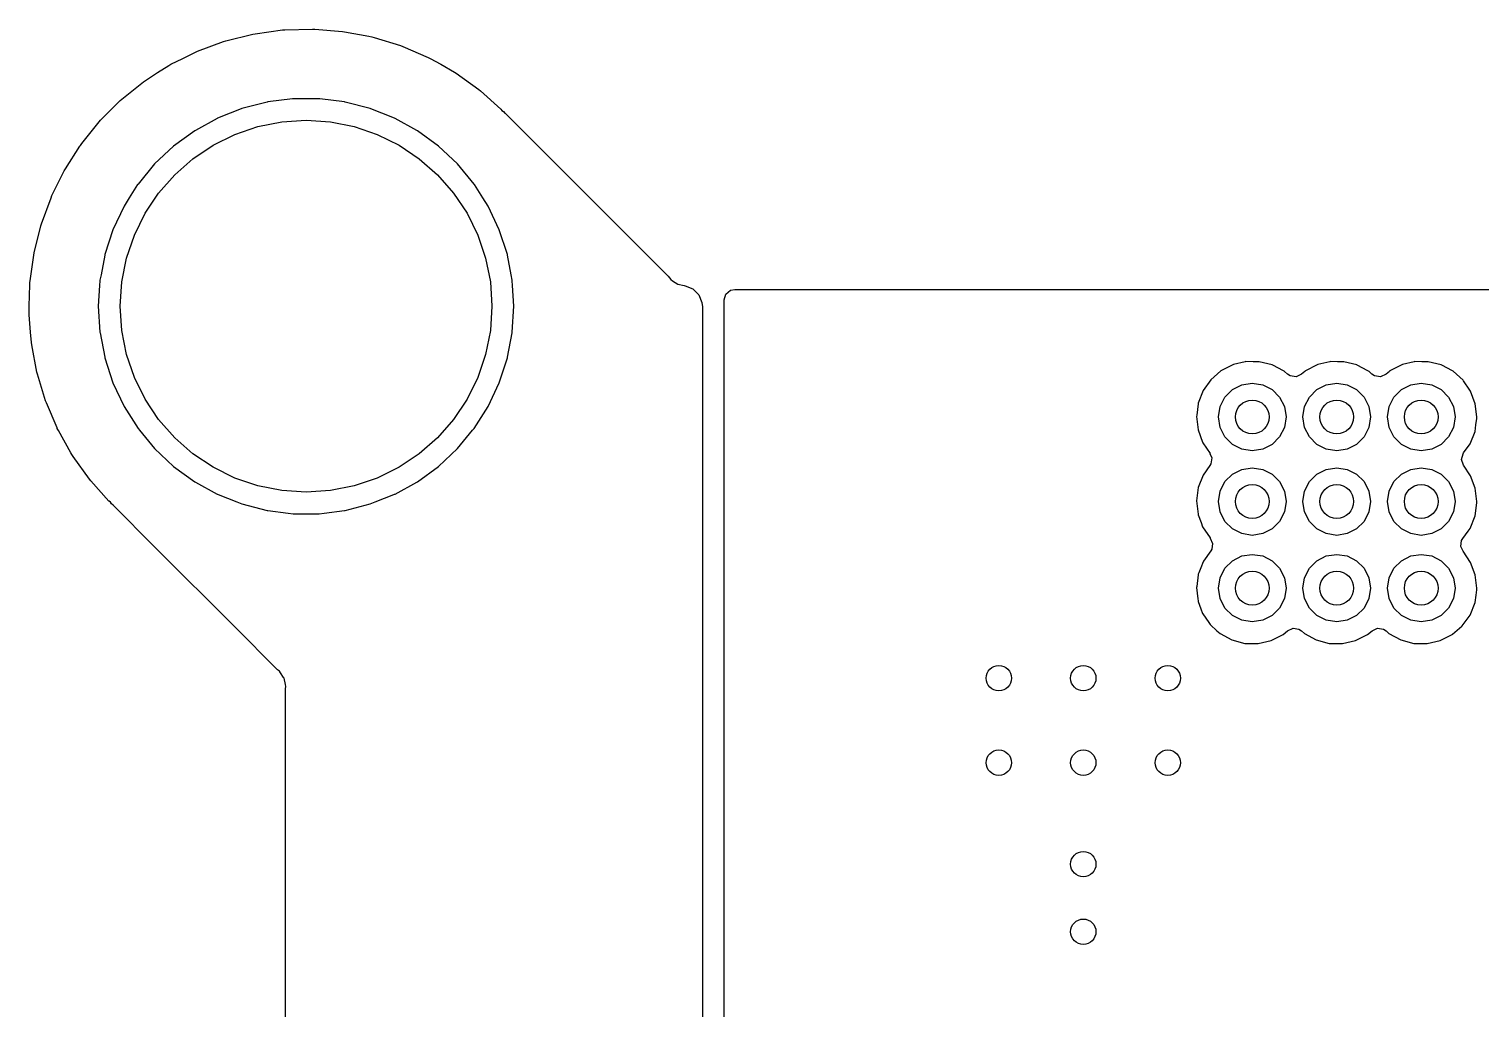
# Model space of a CAD drawing. Extents: x 0.99 to 4.24, y -7.27 to -4.02.
# Drawn here: x 1.072 to 1.748, y -4.481 to -4.024 of the extents above; entities that cross this region are included whole.
import ezdxf

# ---------------------------------------------------------------- set-up
doc = ezdxf.new("R2010")
doc.units = 0
doc.header["$MEASUREMENT"] = 0
doc.layers.add('BLACK', color=7, linetype='CONTINUOUS')

msp = doc.modelspace()

# ---------------------------------------------------------------- linework, layer by layer
at = {"layer": 'BLACK', "linetype": 'CONTINUOUS'}
for p, q in [((1.17698, -4.02661), (1.18977, -4.02487)), ((1.18977, -4.02487), (1.19084, -4.02478)), ((1.19084, -4.02478), (1.20375, -4.02443)), ((1.20375, -4.02443), (1.20482, -4.02446)), ((1.20482, -4.02446), (1.21769, -4.02551)), ((1.21769, -4.02551), (1.21876, -4.02565)), ((1.21876, -4.02565), (1.22997, -4.02781)), ((1.15025, -4.0347), (1.16236, -4.03024)), ((1.16236, -4.03024), (1.1634, -4.02993)), ((1.1634, -4.02993), (1.17592, -4.02681)), ((1.17592, -4.02681), (1.17698, -4.02661)), ((1.22997, -4.02781), (1.23143, -4.02809)), ((1.23143, -4.02809), (1.23248, -4.02835)), ((1.23248, -4.02835), (1.24482, -4.03213)), ((1.24482, -4.03213), (1.24583, -4.03251)), ((1.24583, -4.03251), (1.25769, -4.03761)), ((1.1377, -4.04086), (1.14328, -4.03809)), ((1.14328, -4.03809), (1.14926, -4.03512)), ((1.14926, -4.03512), (1.15025, -4.0347)), ((1.25769, -4.03761), (1.25865, -4.03809)), ((1.25865, -4.03809), (1.26355, -4.04086)), ((1.12588, -4.04834), (1.13157, -4.0447)), ((1.13157, -4.0447), (1.13676, -4.04139)), ((1.13676, -4.04139), (1.1377, -4.04086)), ((1.26355, -4.04086), (1.26989, -4.04444)), ((1.26989, -4.04444), (1.2708, -4.04502)), ((1.2708, -4.04502), (1.28128, -4.05255)), ((1.11495, -4.05705), (1.12501, -4.04897)), ((1.12501, -4.04897), (1.12588, -4.04834)), ((1.28128, -4.05255), (1.28212, -4.05322)), ((1.10502, -4.0669), (1.11414, -4.05777)), ((1.11414, -4.05777), (1.11495, -4.05705)), ((1.18264, -4.05843), (1.17087, -4.06146)), ((1.18295, -4.05839), (1.18264, -4.05843)), ((1.1944, -4.05695), (1.18295, -4.05839)), ((1.18295, -4.05839), (1.18295, -4.05839)), ((1.19471, -4.05691), (1.1944, -4.05695)), ((1.20687, -4.05691), (1.19471, -4.05691)), ((1.20718, -4.05695), (1.20687, -4.05691)), ((1.21862, -4.05839), (1.20718, -4.05695)), ((1.21893, -4.05843), (1.21862, -4.05839)), ((1.21862, -4.05839), (1.21862, -4.05839)), ((1.23071, -4.06146), (1.21893, -4.05843)), ((1.28212, -4.05322), (1.29155, -4.06168)), ((1.15929, -4.06608), (1.14918, -4.07164)), ((1.15956, -4.06593), (1.15929, -4.06608)), ((1.15929, -4.06608), (1.15929, -4.06608)), ((1.16547, -4.06359), (1.15956, -4.06593)), ((1.17058, -4.06157), (1.16547, -4.06359)), ((1.17087, -4.06146), (1.17058, -4.06157)), ((1.17058, -4.06157), (1.17058, -4.06157)), ((1.231, -4.06157), (1.23071, -4.06146)), ((1.23611, -4.06359), (1.231, -4.06157)), ((1.231, -4.06157), (1.231, -4.06157)), ((1.24201, -4.06593), (1.23611, -4.06359)), ((1.24229, -4.06608), (1.24201, -4.06593)), ((1.25239, -4.07164), (1.24229, -4.06608)), ((1.24229, -4.06608), (1.24229, -4.06608)), ((1.29155, -4.06168), (1.29199, -4.06234)), ((1.29199, -4.06234), (1.2928, -4.06289)), ((1.2928, -4.06289), (1.29348, -4.06356)), ((1.29348, -4.06356), (1.29352, -4.06359)), ((1.29352, -4.06359), (1.36948, -4.13955)), ((1.09621, -4.07776), (1.1043, -4.0677)), ((1.1043, -4.0677), (1.10502, -4.0669)), ((1.14891, -4.07179), (1.13907, -4.07894)), ((1.14918, -4.07164), (1.14891, -4.07179)), ((1.16764, -4.07352), (1.17837, -4.06988)), ((1.17837, -4.06988), (1.18948, -4.06767)), ((1.18948, -4.06767), (1.20079, -4.06693)), ((1.20079, -4.06693), (1.21209, -4.06767)), ((1.21209, -4.06767), (1.2232, -4.06988)), ((1.2232, -4.06988), (1.23393, -4.07352)), ((1.25267, -4.07179), (1.25239, -4.07164)), ((1.26251, -4.07894), (1.25267, -4.07179)), ((1.08863, -4.08951), (1.09539, -4.07894)), ((1.09539, -4.07894), (1.09558, -4.07864)), ((1.09558, -4.07864), (1.09621, -4.07776)), ((1.13907, -4.07894), (1.13021, -4.08726)), ((1.14806, -4.08483), (1.15748, -4.07853)), ((1.15748, -4.07853), (1.16764, -4.07352)), ((1.23393, -4.07352), (1.24409, -4.07853)), ((1.24409, -4.07853), (1.25351, -4.08483)), ((1.27137, -4.08726), (1.26251, -4.07894)), ((1.13954, -4.0923), (1.14806, -4.08483)), ((1.25351, -4.08483), (1.26203, -4.0923)), ((1.08237, -4.10202), (1.0881, -4.09045)), ((1.0881, -4.09045), (1.08863, -4.08951)), ((1.13021, -4.08726), (1.12245, -4.09663)), ((1.13207, -4.10082), (1.13954, -4.0923)), ((1.26203, -4.0923), (1.2695, -4.10082)), ((1.27912, -4.09663), (1.27137, -4.08726)), ((1.12229, -4.0969), (1.11841, -4.10301)), ((1.12245, -4.09663), (1.12229, -4.0969)), ((1.27929, -4.0969), (1.27912, -4.09663)), ((1.28317, -4.10301), (1.27929, -4.0969)), ((1.07749, -4.11512), (1.08194, -4.10301)), ((1.08194, -4.10301), (1.08237, -4.10202)), ((1.11594, -4.1069), (1.11076, -4.1179)), ((1.11841, -4.10301), (1.11594, -4.1069)), ((1.12578, -4.11024), (1.13207, -4.10082)), ((1.2695, -4.10082), (1.2758, -4.11024)), ((1.28564, -4.1069), (1.28317, -4.10301)), ((1.29081, -4.1179), (1.28564, -4.1069)), ((1.12077, -4.1204), (1.12578, -4.11024)), ((1.2758, -4.11024), (1.28081, -4.1204)), ((1.07406, -4.12868), (1.07717, -4.11615)), ((1.07717, -4.11615), (1.07749, -4.11512)), ((1.11076, -4.1179), (1.107, -4.12946)), ((1.11712, -4.13113), (1.12077, -4.1204)), ((1.28081, -4.1204), (1.28445, -4.13113)), ((1.29457, -4.12946), (1.29081, -4.1179)), ((1.07222, -4.14172), (1.07385, -4.12974)), ((1.07385, -4.12974), (1.07406, -4.12868)), ((1.10695, -4.12977), (1.10521, -4.13888)), ((1.107, -4.12946), (1.10695, -4.12977)), ((1.10695, -4.12977), (1.10695, -4.12977)), ((1.11491, -4.14224), (1.11712, -4.13113)), ((1.28445, -4.13113), (1.28666, -4.14224)), ((1.29463, -4.12977), (1.29457, -4.12946)), ((1.29637, -4.13888), (1.29463, -4.12977)), ((1.29463, -4.12977), (1.29463, -4.12977)), ((1.10521, -4.13888), (1.10473, -4.14141)), ((1.29685, -4.14141), (1.29637, -4.13888)), ((1.36948, -4.13955), (1.36951, -4.13959)), ((1.36951, -4.13959), (1.37018, -4.14027)), ((1.37018, -4.14027), (1.37073, -4.14108)), ((1.07176, -4.15354), (1.07202, -4.1436)), ((1.07202, -4.1436), (1.07211, -4.14252)), ((1.07211, -4.14252), (1.07222, -4.14172)), ((1.10457, -4.14388), (1.10396, -4.15354)), ((1.10471, -4.14172), (1.10457, -4.14388)), ((1.10473, -4.14141), (1.10471, -4.14172)), ((1.10471, -4.14172), (1.10471, -4.14172)), ((1.11417, -4.15354), (1.11491, -4.14224)), ((1.28666, -4.14224), (1.2874, -4.15354)), ((1.29687, -4.14172), (1.29685, -4.14141)), ((1.297, -4.14388), (1.29687, -4.14172)), ((1.29687, -4.14172), (1.29687, -4.14172)), ((1.29761, -4.15354), (1.297, -4.14388)), ((1.37073, -4.14108), (1.37157, -4.14164)), ((1.37157, -4.14164), (1.37157, -4.14164)), ((1.37157, -4.14164), (1.37404, -4.1433)), ((1.37404, -4.1433), (1.37697, -4.14388)), ((1.37697, -4.14388), (1.37697, -4.14388)), ((1.37697, -4.14388), (1.37744, -4.14397)), ((1.37744, -4.14397), (1.38103, -4.14546)), ((1.38103, -4.14546), (1.38377, -4.14821)), ((1.39646, -4.14795), (1.39857, -4.14612)), ((1.39857, -4.14612), (1.40063, -4.14567)), ((1.40063, -4.14567), (2.92417, -4.14567)), ((1.07167, -4.1565), (1.07175, -4.15386)), ((1.07175, -4.15386), (1.07176, -4.15354)), ((1.10396, -4.15354), (1.10473, -4.16568)), ((1.11491, -4.16485), (1.11417, -4.15354)), ((1.2874, -4.15354), (1.28666, -4.16485)), ((1.29685, -4.16568), (1.29761, -4.15354)), ((1.38377, -4.14821), (1.38526, -4.1518)), ((1.38526, -4.1518), (1.38545, -4.15374)), ((1.38545, -4.15374), (1.38545, -4.51472)), ((1.39567, -4.15063), (1.39646, -4.14795)), ((1.39567, -4.51472), (1.39567, -4.15063)), ((1.0717, -4.15758), (1.07167, -4.1565)), ((1.07236, -4.16568), (1.0717, -4.15758)), ((1.07275, -4.17044), (1.07236, -4.16568)), ((1.10473, -4.16568), (1.10478, -4.16599)), ((1.10478, -4.16599), (1.10695, -4.17732)), ((1.11712, -4.17596), (1.11491, -4.16485)), ((1.28666, -4.16485), (1.28445, -4.17596)), ((1.29463, -4.17732), (1.29679, -4.16599)), ((1.29679, -4.16599), (1.29685, -4.16568)), ((1.0729, -4.17151), (1.07275, -4.17044)), ((1.07533, -4.18419), (1.0729, -4.17151)), ((1.10695, -4.17732), (1.10695, -4.17732)), ((1.10695, -4.17732), (1.107, -4.17762)), ((1.107, -4.17762), (1.11076, -4.18919)), ((1.12077, -4.18669), (1.11712, -4.17596)), ((1.28445, -4.17596), (1.28081, -4.18669)), ((1.29081, -4.18919), (1.29457, -4.17762)), ((1.29457, -4.17762), (1.29463, -4.17732)), ((1.29463, -4.17732), (1.29463, -4.17732)), ((1.63268, -4.1808), (1.62714, -4.18366)), ((1.63297, -4.18073), (1.63268, -4.1808)), ((1.63846, -4.17941), (1.63297, -4.18073)), ((1.63297, -4.18073), (1.63297, -4.18073)), ((1.63875, -4.17934), (1.63846, -4.17941)), ((1.63846, -4.17941), (1.63846, -4.17941)), ((1.64209, -4.17936), (1.63875, -4.17934)), ((1.64469, -4.17937), (1.64209, -4.17936)), ((1.64499, -4.17937), (1.64469, -4.17937)), ((1.64469, -4.17937), (1.64469, -4.17937)), ((1.65103, -4.18089), (1.64499, -4.17937)), ((1.6513, -4.18103), (1.65103, -4.18089)), ((1.65626, -4.18366), (1.6513, -4.18103)), ((1.6513, -4.18103), (1.6513, -4.18103)), ((1.67205, -4.1808), (1.66651, -4.18366)), ((1.67234, -4.18073), (1.67205, -4.1808)), ((1.67783, -4.17941), (1.67234, -4.18073)), ((1.67234, -4.18073), (1.67234, -4.18073)), ((1.67812, -4.17934), (1.67783, -4.17941)), ((1.67783, -4.17941), (1.67783, -4.17941)), ((1.68146, -4.17936), (1.67812, -4.17934)), ((1.68406, -4.17937), (1.68146, -4.17936)), ((1.68436, -4.17937), (1.68406, -4.17937)), ((1.68406, -4.17937), (1.68406, -4.17937)), ((1.6904, -4.18089), (1.68436, -4.17937)), ((1.69067, -4.18103), (1.6904, -4.18089)), ((1.69563, -4.18366), (1.69067, -4.18103)), ((1.69067, -4.18103), (1.69067, -4.18103)), ((1.71142, -4.1808), (1.70588, -4.18366)), ((1.71171, -4.18073), (1.71142, -4.1808)), ((1.71172, -4.18073), (1.71171, -4.18073)), ((1.7172, -4.17941), (1.71172, -4.18073)), ((1.71749, -4.17934), (1.7172, -4.17941)), ((1.7172, -4.17941), (1.7172, -4.17941)), ((1.72083, -4.17936), (1.71749, -4.17934)), ((1.72343, -4.17937), (1.72083, -4.17936)), ((1.72373, -4.17937), (1.72343, -4.17937)), ((1.72343, -4.17937), (1.72343, -4.17937)), ((1.72977, -4.18089), (1.72373, -4.17937)), ((1.73004, -4.18103), (1.72977, -4.18089)), ((1.735, -4.18366), (1.73004, -4.18103)), ((1.73004, -4.18103), (1.73004, -4.18103)), ((1.07559, -4.18523), (1.07533, -4.18419)), ((1.07938, -4.19757), (1.07559, -4.18523)), ((1.12578, -4.19685), (1.12077, -4.18669)), ((1.28081, -4.18669), (1.2758, -4.19685)), ((1.62244, -4.18776), (1.61886, -4.19286)), ((1.62714, -4.18366), (1.62244, -4.18776)), ((1.65655, -4.18381), (1.65626, -4.18366)), ((1.65677, -4.18401), (1.65655, -4.18381)), ((1.65812, -4.18522), (1.65677, -4.18401)), ((1.65677, -4.18401), (1.65677, -4.18401)), ((1.65938, -4.18603), (1.65812, -4.18522)), ((1.66215, -4.18642), (1.65938, -4.18603)), ((1.66468, -4.18525), (1.66215, -4.18642)), ((1.66629, -4.18386), (1.66468, -4.18525)), ((1.66651, -4.18366), (1.66629, -4.18386)), ((1.69592, -4.18381), (1.69563, -4.18366)), ((1.69614, -4.18401), (1.69592, -4.18381)), ((1.69749, -4.18522), (1.69614, -4.18401)), ((1.69614, -4.18401), (1.69614, -4.18401)), ((1.69875, -4.18603), (1.69749, -4.18522)), ((1.70152, -4.18642), (1.69875, -4.18603)), ((1.70406, -4.18525), (1.70152, -4.18642)), ((1.70566, -4.18386), (1.70406, -4.18525)), ((1.70588, -4.18366), (1.70566, -4.18386)), ((1.73529, -4.18381), (1.735, -4.18366)), ((1.73994, -4.18796), (1.73529, -4.18381)), ((1.74011, -4.18821), (1.73994, -4.18796)), ((1.74314, -4.19262), (1.74011, -4.18821)), ((1.74011, -4.18821), (1.74011, -4.18821)), ((1.11076, -4.18919), (1.11594, -4.20019)), ((1.28564, -4.20019), (1.29081, -4.18919)), ((1.61886, -4.19286), (1.61659, -4.19867)), ((1.62899, -4.19587), (1.63248, -4.19239)), ((1.63248, -4.19239), (1.63687, -4.19015)), ((1.63687, -4.19015), (1.64173, -4.18938)), ((1.64173, -4.18938), (1.6466, -4.19015)), ((1.6466, -4.19015), (1.65099, -4.19239)), ((1.65099, -4.19239), (1.65447, -4.19587)), ((1.66836, -4.19587), (1.67185, -4.19239)), ((1.67185, -4.19239), (1.67624, -4.19015)), ((1.67624, -4.19015), (1.6811, -4.18938)), ((1.6811, -4.18938), (1.68597, -4.19015)), ((1.68597, -4.19015), (1.69036, -4.19239)), ((1.69036, -4.19239), (1.69384, -4.19587)), ((1.70773, -4.19587), (1.71122, -4.19239)), ((1.71122, -4.19239), (1.71561, -4.19015)), ((1.71561, -4.19015), (1.72047, -4.18938)), ((1.72047, -4.18938), (1.72534, -4.19015)), ((1.72534, -4.19015), (1.72973, -4.19239)), ((1.72973, -4.19239), (1.73321, -4.19587)), ((1.74348, -4.1931), (1.74314, -4.19262)), ((1.74568, -4.19894), (1.74348, -4.1931)), ((1.07975, -4.19858), (1.07938, -4.19757)), ((1.08474, -4.21019), (1.07975, -4.19858)), ((1.11594, -4.20019), (1.12245, -4.21046)), ((1.13207, -4.20627), (1.12578, -4.19685)), ((1.2758, -4.19685), (1.2695, -4.20627)), ((1.27912, -4.21046), (1.28564, -4.20019)), ((1.61655, -4.19897), (1.61585, -4.20431)), ((1.61659, -4.19867), (1.61655, -4.19897)), ((1.61655, -4.19897), (1.61655, -4.19897)), ((1.62598, -4.20513), (1.62675, -4.20026)), ((1.62675, -4.20026), (1.62899, -4.19587)), ((1.65447, -4.19587), (1.65671, -4.20026)), ((1.65671, -4.20026), (1.65748, -4.20513)), ((1.66535, -4.20513), (1.66613, -4.20026)), ((1.66613, -4.20026), (1.66836, -4.19587)), ((1.69384, -4.19587), (1.69608, -4.20026)), ((1.69608, -4.20026), (1.69685, -4.20513)), ((1.70472, -4.20513), (1.7055, -4.20026)), ((1.7055, -4.20026), (1.70773, -4.19587)), ((1.73321, -4.19587), (1.73545, -4.20026)), ((1.73545, -4.20026), (1.73622, -4.20513)), ((1.74643, -4.20513), (1.74568, -4.19894)), ((1.13954, -4.21479), (1.13207, -4.20627)), ((1.2695, -4.20627), (1.26203, -4.21479)), ((1.61585, -4.20431), (1.61578, -4.20486)), ((1.61578, -4.20486), (1.61646, -4.21105)), ((1.62675, -4.20999), (1.62598, -4.20513)), ((1.65748, -4.20513), (1.65671, -4.20999)), ((1.66613, -4.20999), (1.66535, -4.20513)), ((1.69685, -4.20513), (1.69608, -4.20999)), ((1.7055, -4.20999), (1.70472, -4.20513)), ((1.73622, -4.20513), (1.73545, -4.20999)), ((1.74598, -4.20879), (1.7464, -4.20583)), ((1.7464, -4.20583), (1.74642, -4.20567)), ((1.7464, -4.20583), (1.7464, -4.20583)), ((1.74642, -4.20567), (1.74643, -4.20541)), ((1.74643, -4.20529), (1.74643, -4.20513)), ((1.74643, -4.20541), (1.74643, -4.20529)), ((1.74643, -4.20529), (1.74643, -4.20529)), ((1.08485, -4.21044), (1.08474, -4.21019)), ((1.08533, -4.21141), (1.08485, -4.21044)), ((1.09122, -4.22183), (1.08533, -4.21141)), ((1.12245, -4.21046), (1.12265, -4.2107)), ((1.12265, -4.2107), (1.12265, -4.2107)), ((1.12265, -4.2107), (1.12318, -4.21133)), ((1.12318, -4.21133), (1.13021, -4.21982)), ((1.14806, -4.22226), (1.13954, -4.21479)), ((1.26203, -4.21479), (1.25351, -4.22226)), ((1.27137, -4.21982), (1.2784, -4.21133)), ((1.2784, -4.21133), (1.27892, -4.2107)), ((1.27892, -4.2107), (1.27912, -4.21046)), ((1.27892, -4.2107), (1.27892, -4.2107)), ((1.61646, -4.21105), (1.6186, -4.21691)), ((1.62899, -4.21438), (1.62675, -4.20999)), ((1.63248, -4.21787), (1.62899, -4.21438)), ((1.65447, -4.21438), (1.65099, -4.21787)), ((1.65671, -4.20999), (1.65447, -4.21438)), ((1.66836, -4.21438), (1.66613, -4.20999)), ((1.67185, -4.21787), (1.66836, -4.21438)), ((1.69384, -4.21438), (1.69036, -4.21787)), ((1.69608, -4.20999), (1.69384, -4.21438)), ((1.70773, -4.21438), (1.7055, -4.20999)), ((1.71122, -4.21787), (1.70773, -4.21438)), ((1.73321, -4.21438), (1.72973, -4.21787)), ((1.73545, -4.20999), (1.73321, -4.21438)), ((1.74322, -4.21763), (1.74554, -4.21185)), ((1.74554, -4.21185), (1.74598, -4.20879)), ((1.09168, -4.22264), (1.09122, -4.22183)), ((1.13021, -4.21982), (1.13907, -4.22815)), ((1.26251, -4.22815), (1.27137, -4.21982)), ((1.6186, -4.21691), (1.61877, -4.21716)), ((1.61877, -4.21716), (1.61877, -4.21716)), ((1.61877, -4.21716), (1.62208, -4.22209)), ((1.62208, -4.22209), (1.62197, -4.22216)), ((1.62197, -4.22216), (1.62288, -4.22416)), ((1.63687, -4.2201), (1.63248, -4.21787)), ((1.64173, -4.22088), (1.63687, -4.2201)), ((1.6466, -4.2201), (1.64173, -4.22088)), ((1.65099, -4.21787), (1.6466, -4.2201)), ((1.67624, -4.2201), (1.67185, -4.21787)), ((1.6811, -4.22088), (1.67624, -4.2201)), ((1.68597, -4.2201), (1.6811, -4.22088)), ((1.69036, -4.21787), (1.68597, -4.2201)), ((1.71561, -4.2201), (1.71122, -4.21787)), ((1.72047, -4.22088), (1.71561, -4.2201)), ((1.72534, -4.2201), (1.72047, -4.22088)), ((1.72973, -4.21787), (1.72534, -4.2201)), ((1.73924, -4.22492), (1.73995, -4.22222)), ((1.73995, -4.22222), (1.74017, -4.22187)), ((1.74017, -4.22187), (1.74322, -4.21763)), ((1.09226, -4.22355), (1.09168, -4.22264)), ((1.09979, -4.23403), (1.09226, -4.22355)), ((1.13907, -4.22815), (1.14891, -4.2353)), ((1.15748, -4.22855), (1.14806, -4.22226)), ((1.16764, -4.23356), (1.15748, -4.22855)), ((1.24409, -4.22855), (1.23393, -4.23356)), ((1.25351, -4.22226), (1.24409, -4.22855)), ((1.25267, -4.2353), (1.26251, -4.22815)), ((1.62203, -4.22771), (1.61886, -4.23223)), ((1.62248, -4.22693), (1.62203, -4.22771)), ((1.62288, -4.22416), (1.62248, -4.22693)), ((1.63687, -4.22952), (1.64173, -4.22875)), ((1.64173, -4.22875), (1.6466, -4.22952)), ((1.67624, -4.22952), (1.6811, -4.22875)), ((1.6811, -4.22875), (1.68597, -4.22952)), ((1.71561, -4.22952), (1.72047, -4.22875)), ((1.72047, -4.22875), (1.72534, -4.22952)), ((1.74011, -4.22758), (1.73924, -4.22492)), ((1.74348, -4.23247), (1.74011, -4.22758)), ((1.10047, -4.23487), (1.09979, -4.23403)), ((1.10893, -4.24431), (1.10047, -4.23487)), ((1.14891, -4.2353), (1.14918, -4.23545)), ((1.14918, -4.23545), (1.15929, -4.241)), ((1.17837, -4.23721), (1.16764, -4.23356)), ((1.23393, -4.23356), (1.2232, -4.23721)), ((1.24229, -4.241), (1.25239, -4.23545)), ((1.25239, -4.23545), (1.25267, -4.2353)), ((1.61886, -4.23223), (1.61659, -4.23804)), ((1.62675, -4.23963), (1.62899, -4.23524)), ((1.62899, -4.23524), (1.63248, -4.23176)), ((1.63248, -4.23176), (1.63687, -4.22952)), ((1.6466, -4.22952), (1.65099, -4.23176)), ((1.65099, -4.23176), (1.65447, -4.23524)), ((1.65447, -4.23524), (1.65671, -4.23963)), ((1.66613, -4.23963), (1.66836, -4.23524)), ((1.66836, -4.23524), (1.67185, -4.23176)), ((1.67185, -4.23176), (1.67624, -4.22952)), ((1.68597, -4.22952), (1.69036, -4.23176)), ((1.69036, -4.23176), (1.69384, -4.23524)), ((1.69384, -4.23524), (1.69608, -4.23963)), ((1.7055, -4.23963), (1.70773, -4.23524)), ((1.70773, -4.23524), (1.71122, -4.23176)), ((1.71122, -4.23176), (1.71561, -4.22952)), ((1.72534, -4.22952), (1.72973, -4.23176)), ((1.72973, -4.23176), (1.73321, -4.23524)), ((1.73321, -4.23524), (1.73545, -4.23963)), ((1.74568, -4.23831), (1.74348, -4.23247)), ((1.15929, -4.241), (1.15929, -4.241)), ((1.15929, -4.241), (1.15956, -4.24115)), ((1.15956, -4.24115), (1.15985, -4.24127)), ((1.15985, -4.24127), (1.15985, -4.24127)), ((1.15985, -4.24127), (1.16855, -4.24471)), ((1.18948, -4.23942), (1.17837, -4.23721)), ((1.20079, -4.24016), (1.18948, -4.23942)), ((1.21209, -4.23942), (1.20079, -4.24016)), ((1.2232, -4.23721), (1.21209, -4.23942)), ((1.23302, -4.24471), (1.24172, -4.24127)), ((1.24172, -4.24127), (1.24201, -4.24115)), ((1.24172, -4.24127), (1.24172, -4.24127)), ((1.24201, -4.24115), (1.24229, -4.241)), ((1.24229, -4.241), (1.24229, -4.241)), ((1.61659, -4.23804), (1.61578, -4.24423)), ((1.62598, -4.2445), (1.62675, -4.23963)), ((1.65671, -4.23963), (1.65748, -4.2445)), ((1.66535, -4.2445), (1.66613, -4.23963)), ((1.69608, -4.23963), (1.69685, -4.2445)), ((1.70472, -4.2445), (1.7055, -4.23963)), ((1.73545, -4.23963), (1.73622, -4.2445)), ((1.74643, -4.2445), (1.74568, -4.23831)), ((1.10898, -4.24426), (1.10893, -4.24431)), ((1.10908, -4.2444), (1.10898, -4.24426)), ((1.10959, -4.24474), (1.10908, -4.2444)), ((1.11013, -4.24556), (1.10959, -4.24474)), ((1.11081, -4.24624), (1.11013, -4.24556)), ((1.11084, -4.24627), (1.11081, -4.24624)), ((1.13037, -4.26581), (1.11084, -4.24627)), ((1.16855, -4.24471), (1.17087, -4.24563)), ((1.17087, -4.24563), (1.18264, -4.24865)), ((1.18264, -4.24865), (1.18295, -4.24869)), ((1.18295, -4.24869), (1.18295, -4.24869)), ((1.18295, -4.24869), (1.19241, -4.24989)), ((1.20917, -4.24989), (1.21862, -4.24869)), ((1.21862, -4.24869), (1.21893, -4.24865)), ((1.21862, -4.24869), (1.21862, -4.24869)), ((1.21893, -4.24865), (1.23071, -4.24563)), ((1.23071, -4.24563), (1.23302, -4.24471)), ((1.61578, -4.24423), (1.61646, -4.25042)), ((1.62675, -4.24936), (1.62598, -4.2445)), ((1.65748, -4.2445), (1.65671, -4.24936)), ((1.66613, -4.24936), (1.66535, -4.2445)), ((1.69685, -4.2445), (1.69608, -4.24936)), ((1.7055, -4.24936), (1.70472, -4.2445)), ((1.73622, -4.2445), (1.73545, -4.24936)), ((1.74554, -4.25122), (1.74642, -4.24504)), ((1.74642, -4.24504), (1.74643, -4.2445)), ((1.19241, -4.24989), (1.19471, -4.25018)), ((1.19471, -4.25018), (1.20687, -4.25018)), ((1.20687, -4.25018), (1.20917, -4.24989)), ((1.61646, -4.25042), (1.61656, -4.25071)), ((1.61656, -4.25071), (1.61656, -4.25071)), ((1.61656, -4.25071), (1.61789, -4.25432)), ((1.61789, -4.25432), (1.6186, -4.25628)), ((1.62899, -4.25375), (1.62675, -4.24936)), ((1.63248, -4.25724), (1.62899, -4.25375)), ((1.65447, -4.25375), (1.65099, -4.25724)), ((1.65671, -4.24936), (1.65447, -4.25375)), ((1.66836, -4.25375), (1.66613, -4.24936)), ((1.67185, -4.25724), (1.66836, -4.25375)), ((1.69384, -4.25375), (1.69036, -4.25724)), ((1.69608, -4.24936), (1.69384, -4.25375)), ((1.70773, -4.25375), (1.7055, -4.24936)), ((1.71122, -4.25724), (1.70773, -4.25375)), ((1.73321, -4.25375), (1.72973, -4.25724)), ((1.73545, -4.24936), (1.73321, -4.25375)), ((1.74322, -4.257), (1.74554, -4.25122)), ((1.6186, -4.25628), (1.62208, -4.26146)), ((1.62208, -4.26146), (1.62215, -4.26152)), ((1.62215, -4.26152), (1.62326, -4.26398)), ((1.63687, -4.25947), (1.63248, -4.25724)), ((1.64173, -4.26025), (1.63687, -4.25947)), ((1.6466, -4.25947), (1.64173, -4.26025)), ((1.65099, -4.25724), (1.6466, -4.25947)), ((1.67624, -4.25947), (1.67185, -4.25724)), ((1.6811, -4.26025), (1.67624, -4.25947)), ((1.68597, -4.25947), (1.6811, -4.26025)), ((1.69036, -4.25724), (1.68597, -4.25947)), ((1.71561, -4.25947), (1.71122, -4.25724)), ((1.72047, -4.26025), (1.71561, -4.25947)), ((1.72534, -4.25947), (1.72047, -4.26025)), ((1.72973, -4.25724), (1.72534, -4.25947)), ((1.73893, -4.2654), (1.7393, -4.26263)), ((1.7393, -4.26263), (1.7398, -4.26176)), ((1.7398, -4.26176), (1.74233, -4.25824)), ((1.74233, -4.25824), (1.74322, -4.257)), ((1.16797, -4.30341), (1.13037, -4.26581)), ((1.62241, -4.26753), (1.61903, -4.27234)), ((1.62286, -4.26674), (1.62241, -4.26753)), ((1.62326, -4.26398), (1.62286, -4.26674)), ((1.63687, -4.26987), (1.64173, -4.2691)), ((1.64173, -4.2691), (1.6466, -4.26987)), ((1.67624, -4.26987), (1.6811, -4.2691)), ((1.6811, -4.2691), (1.68597, -4.26987)), ((1.71561, -4.26987), (1.72047, -4.2691)), ((1.72047, -4.2691), (1.72534, -4.26987)), ((1.73998, -4.26766), (1.73893, -4.2654)), ((1.73994, -4.26769), (1.73998, -4.26766)), ((1.74348, -4.27283), (1.73994, -4.26769)), ((1.61774, -4.27545), (1.61687, -4.27768)), ((1.61886, -4.27259), (1.61774, -4.27545)), ((1.61903, -4.27234), (1.61886, -4.27259)), ((1.61903, -4.27234), (1.61903, -4.27234)), ((1.62675, -4.27999), (1.62899, -4.2756)), ((1.62899, -4.2756), (1.63248, -4.27211)), ((1.63248, -4.27211), (1.63687, -4.26987)), ((1.6466, -4.26987), (1.65099, -4.27211)), ((1.65099, -4.27211), (1.65447, -4.2756)), ((1.65447, -4.2756), (1.65671, -4.27999)), ((1.66613, -4.27999), (1.66836, -4.2756)), ((1.66836, -4.2756), (1.67185, -4.27211)), ((1.67185, -4.27211), (1.67624, -4.26987)), ((1.68597, -4.26987), (1.69036, -4.27211)), ((1.69036, -4.27211), (1.69384, -4.2756)), ((1.69384, -4.2756), (1.69608, -4.27999)), ((1.7055, -4.27999), (1.70773, -4.2756)), ((1.70773, -4.2756), (1.71122, -4.27211)), ((1.71122, -4.27211), (1.71561, -4.26987)), ((1.72534, -4.26987), (1.72973, -4.27211)), ((1.72973, -4.27211), (1.73321, -4.2756)), ((1.73321, -4.2756), (1.73545, -4.27999)), ((1.74568, -4.27866), (1.74348, -4.27283)), ((1.61655, -4.27869), (1.61585, -4.28401)), ((1.61659, -4.2784), (1.61655, -4.27869)), ((1.61655, -4.27869), (1.61655, -4.27869)), ((1.61687, -4.27768), (1.61659, -4.2784)), ((1.62598, -4.28485), (1.62675, -4.27999)), ((1.65671, -4.27999), (1.65748, -4.28485)), ((1.66535, -4.28485), (1.66613, -4.27999)), ((1.69608, -4.27999), (1.69685, -4.28485)), ((1.70472, -4.28485), (1.7055, -4.27999)), ((1.73545, -4.27999), (1.73622, -4.28485)), ((1.74643, -4.28485), (1.74568, -4.27866)), ((1.61585, -4.28401), (1.61578, -4.28458)), ((1.61578, -4.28458), (1.61606, -4.28712)), ((1.61606, -4.28712), (1.61636, -4.28988)), ((1.61636, -4.28988), (1.61646, -4.29078)), ((1.62675, -4.28972), (1.62598, -4.28485)), ((1.62899, -4.29411), (1.62675, -4.28972)), ((1.65671, -4.28972), (1.65447, -4.29411)), ((1.65748, -4.28485), (1.65671, -4.28972)), ((1.66613, -4.28972), (1.66535, -4.28485)), ((1.66836, -4.29411), (1.66613, -4.28972)), ((1.69608, -4.28972), (1.69384, -4.29411)), ((1.69685, -4.28485), (1.69608, -4.28972)), ((1.7055, -4.28972), (1.70472, -4.28485)), ((1.70773, -4.29411), (1.7055, -4.28972)), ((1.73545, -4.28972), (1.73321, -4.29411)), ((1.73622, -4.28485), (1.73545, -4.28972)), ((1.74554, -4.29157), (1.74604, -4.28808)), ((1.74604, -4.28808), (1.7464, -4.28556)), ((1.7464, -4.28556), (1.74642, -4.2854)), ((1.7464, -4.28556), (1.7464, -4.28556)), ((1.74642, -4.2854), (1.74643, -4.28514)), ((1.74643, -4.28501), (1.74643, -4.28485)), ((1.74643, -4.28514), (1.74643, -4.28501)), ((1.74643, -4.28501), (1.74643, -4.28501)), ((1.61646, -4.29078), (1.61656, -4.29106)), ((1.61656, -4.29106), (1.61656, -4.29106)), ((1.61656, -4.29106), (1.61779, -4.29441)), ((1.61779, -4.29441), (1.6186, -4.29664)), ((1.6186, -4.29664), (1.61877, -4.29688)), ((1.63248, -4.29759), (1.62899, -4.29411)), ((1.65447, -4.29411), (1.65099, -4.29759)), ((1.67185, -4.29759), (1.66836, -4.29411)), ((1.69384, -4.29411), (1.69036, -4.29759)), ((1.71122, -4.29759), (1.70773, -4.29411)), ((1.73321, -4.29411), (1.72973, -4.29759)), ((1.74322, -4.29736), (1.74554, -4.29157)), ((1.1868, -4.32223), (1.16797, -4.30341)), ((1.61877, -4.29688), (1.61877, -4.29688)), ((1.61877, -4.29688), (1.62147, -4.3009)), ((1.62147, -4.3009), (1.62208, -4.30181)), ((1.62208, -4.30181), (1.6223, -4.30201)), ((1.6223, -4.30201), (1.6223, -4.30201)), ((1.6223, -4.30201), (1.62525, -4.3047)), ((1.63687, -4.29983), (1.63248, -4.29759)), ((1.64173, -4.3006), (1.63687, -4.29983)), ((1.6466, -4.29983), (1.64173, -4.3006)), ((1.65099, -4.29759), (1.6466, -4.29983)), ((1.67624, -4.29983), (1.67185, -4.29759)), ((1.6811, -4.3006), (1.67624, -4.29983)), ((1.68597, -4.29983), (1.6811, -4.3006)), ((1.69036, -4.29759), (1.68597, -4.29983)), ((1.71561, -4.29983), (1.71122, -4.29759)), ((1.72047, -4.3006), (1.71561, -4.29983)), ((1.72534, -4.29983), (1.72047, -4.3006)), ((1.72973, -4.29759), (1.72534, -4.29983)), ((1.73506, -4.30628), (1.73935, -4.30262)), ((1.73935, -4.30262), (1.73958, -4.30242)), ((1.73935, -4.30262), (1.73935, -4.30262)), ((1.73958, -4.30242), (1.74322, -4.29736)), ((1.62525, -4.3047), (1.6267, -4.30601)), ((1.6267, -4.30601), (1.63218, -4.30899)), ((1.63218, -4.30899), (1.63821, -4.31057)), ((1.64445, -4.31067), (1.65052, -4.30927)), ((1.65052, -4.30927), (1.65427, -4.30739)), ((1.65427, -4.30739), (1.65583, -4.30661)), ((1.65583, -4.30661), (1.6561, -4.30647)), ((1.65583, -4.30661), (1.65583, -4.30661)), ((1.6561, -4.30647), (1.65818, -4.3047)), ((1.65818, -4.3047), (1.66073, -4.30355)), ((1.66073, -4.30355), (1.66349, -4.30397)), ((1.66349, -4.30397), (1.66474, -4.3048)), ((1.66474, -4.3048), (1.66607, -4.30601)), ((1.66607, -4.30601), (1.67155, -4.30899)), ((1.67155, -4.30899), (1.67758, -4.31057)), ((1.68382, -4.31067), (1.68989, -4.30927)), ((1.68989, -4.30927), (1.69364, -4.30739)), ((1.69364, -4.30739), (1.6952, -4.30661)), ((1.6952, -4.30661), (1.69547, -4.30647)), ((1.6952, -4.30661), (1.6952, -4.30661)), ((1.69547, -4.30647), (1.69755, -4.3047)), ((1.69755, -4.3047), (1.7001, -4.30355)), ((1.7001, -4.30355), (1.70286, -4.30397)), ((1.70286, -4.30397), (1.70411, -4.3048)), ((1.70411, -4.3048), (1.70544, -4.30601)), ((1.70544, -4.30601), (1.71092, -4.30899)), ((1.71092, -4.30899), (1.71695, -4.31057)), ((1.72319, -4.31067), (1.72927, -4.30927)), ((1.72927, -4.30927), (1.73301, -4.30739)), ((1.73301, -4.30739), (1.73457, -4.30661)), ((1.73457, -4.30661), (1.73484, -4.30647)), ((1.73457, -4.30661), (1.73457, -4.30661)), ((1.73484, -4.30647), (1.73506, -4.30628)), ((1.73506, -4.30628), (1.73506, -4.30628)), ((1.63821, -4.31057), (1.64151, -4.31062)), ((1.64151, -4.31062), (1.64415, -4.31066)), ((1.64415, -4.31066), (1.64415, -4.31066)), ((1.64415, -4.31066), (1.64445, -4.31067)), ((1.67758, -4.31057), (1.68088, -4.31062)), ((1.68088, -4.31062), (1.68352, -4.31066)), ((1.68352, -4.31066), (1.68352, -4.31066)), ((1.68352, -4.31066), (1.68382, -4.31067)), ((1.71695, -4.31057), (1.72025, -4.31062)), ((1.72025, -4.31062), (1.72289, -4.31066)), ((1.72289, -4.31066), (1.72289, -4.31066)), ((1.72289, -4.31066), (1.72319, -4.31067)), ((1.18683, -4.32226), (1.1868, -4.32223)), ((1.18751, -4.32294), (1.18683, -4.32226)), ((1.18833, -4.32348), (1.18751, -4.32294)), ((1.18889, -4.32432), (1.18833, -4.32348)), ((1.19033, -4.32648), (1.18889, -4.32432)), ((1.18889, -4.32432), (1.18889, -4.32432)), ((1.19054, -4.3268), (1.19033, -4.32648)), ((1.19112, -4.32972), (1.19054, -4.3268)), ((1.19132, -4.33071), (1.19112, -4.32972)), ((1.19112, -4.32972), (1.19112, -4.32972)), ((1.19112, -4.33268), (1.19113, -4.33263)), ((1.19112, -4.93283), (1.19112, -4.33268)), ((1.19113, -4.33167), (1.19132, -4.33071)), ((1.19113, -4.33263), (1.19113, -4.33167))]:
    msp.add_line(p, q, dxfattribs=at)
at = {"layer": 'BLACK'}
for centre, radius in [((1.64173, -4.20513), 0.00787), ((1.6811, -4.20513), 0.00787), ((1.72047, -4.20513), 0.00787), ((1.64173, -4.2445), 0.00787), ((1.6811, -4.2445), 0.00787), ((1.72047, -4.2445), 0.00787), ((1.64173, -4.28485), 0.00787), ((1.6811, -4.28485), 0.00787), ((1.72047, -4.28485), 0.00787), ((1.52362, -4.32677), 0.00591), ((1.56299, -4.32677), 0.00591), ((1.60236, -4.32677), 0.00591), ((1.52362, -4.36614), 0.00591), ((1.56299, -4.36614), 0.00591), ((1.60236, -4.36614), 0.00591), ((1.56299, -4.41339), 0.00591), ((1.56299, -4.44488), 0.00591)]:
    msp.add_circle(centre, radius, dxfattribs=at)

doc.saveas('drawing.dxf')
